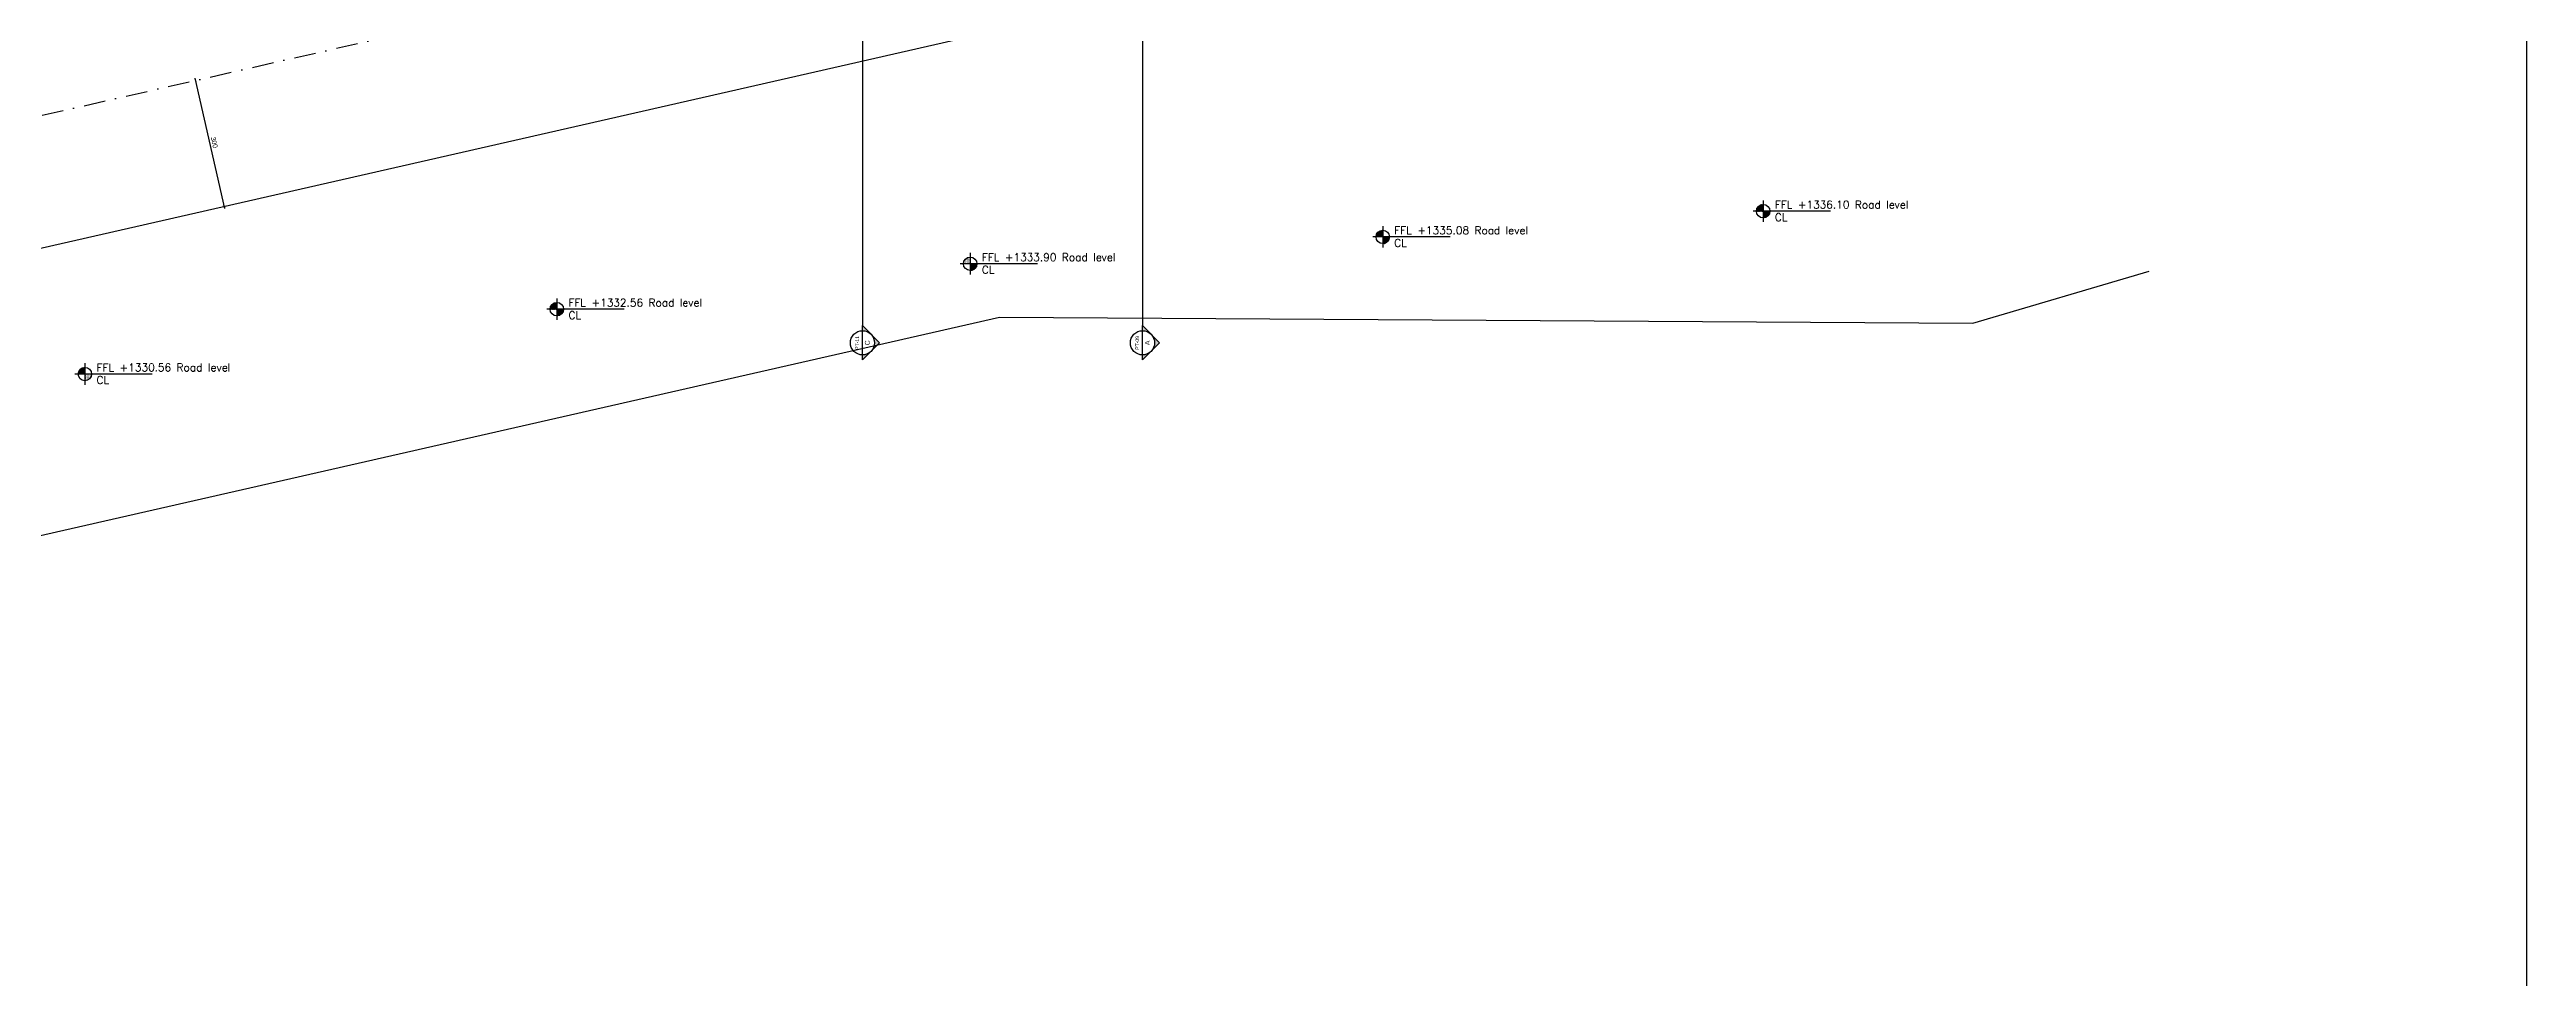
# Model space of a CAD drawing. Header units: centimetres. Extents: x 96271 to 179142, y 9855 to 112216.
# Drawn here: x 137765 to 143514, y 58677 to 60830 of the extents above; entities that cross this region are included whole.
import ezdxf
from ezdxf.enums import TextEntityAlignment as Align

# ---------------------------------------------------------------- set-up
doc = ezdxf.new("R2010")
doc.units = ezdxf.units.CM
doc.header["$LTSCALE"] = 100
doc.header["$MEASUREMENT"] = 0
doc.header["$PDSIZE"] = 0.2
doc.linetypes.add('DASHDOT', pattern=[1, 0.5, -0.25, 0, -0.25])
doc.layers.get('0').update_dxf_attribs({"linetype": 'CONTINUOUS'})
doc.layers.get('DEFPOINTS').update_dxf_attribs({"linetype": 'CONTINUOUS'})
for name, color, linetype in [('A-Dim', 2, 'CONTINUOUS'), ('A-Otln-Lot Limit', 4, 'CONTINUOUS'), ('A-Setback', 3, 'DASHDOT'), ('plan-elevation level', 7, 'CONTINUOUS')]:
    doc.layers.add(name, color=color, linetype=linetype)
doc.layers.add('A-Sect-Iden', color=191, linetype='CONTINUOUS', lineweight=25)
doc.styles.add('ROMAND', font='romand.shx', dxfattribs={"height": 10})
doc.styles.add('ROMANS', font='romans.shx')
doc.styles.get("Standard").update_dxf_attribs({"font": 'arial.ttf'})
doc.dimstyles.new('1-50', dxfattribs={"dimtxt": 11.25, "dimasz": 5, "dimexe": 5, "dimexo": 5, "dimgap": 5, "dimtad": 1, "dimdec": 1, "dimrnd": 0.5, "dimzin": 12, "dimdsep": 46, "dimtxsty": 'Standard', "dimblk": 'ARCHTICK', "dimcen": 0.09, "dimdle": 5, "dimadec": 0, "dimazin": 3, "dimtfac": 1, "dimtdec": 1, "dimtix": 1, "dimtofl": 0, "dimtmove": 1, "dimatfit": 3, "dimfxl": 5, "dimtolj": 1, "dimtzin": 0, "dimarcsym": 0})
pattern_1 = [(90, (894916.29, -703049.082), (14.2875, 7.14375), [0, -14.2875])]

# ---------------------------------------------------------------- blocks, each defined once
blk = doc.blocks.new('CL-FFL-PLAN')
at = {"layer": 'plan-elevation level'}
h = blk.add_hatch(dxfattribs=at)
h.set_pattern_fill('DOTS', color=232, scale=9, angle=90, style=0)
h.set_pattern_definition(pattern_1)
h.paths.add_polyline_path([(-1229, 207), (-1229, 50), (-1385, 50, -0.414214)])
h = blk.add_hatch(dxfattribs=at)
h.set_pattern_fill('DOTS', color=232, scale=9, angle=90, style=0)
h.set_pattern_definition(pattern_1)
h.paths.add_polyline_path([(-1229, 50), (-1072, 50, -0.414214), (-1229, -106)])
at = {"layer": 'plan-elevation level', "color": 7, "ltscale": 111}
for p, q in [((337, 50), (-1463, 50)), ((-1229, 301), (-1229, -200))]:
    blk.add_line(p, q, dxfattribs=at)
blk.add_circle((-1229, 50), 156, dxfattribs=at)
at = {"layer": 'plan-elevation level', "color": 111, "ltscale": 111, "style": 'ROMAND'}
for s, p in [('CL', (-960, -180)), ('FFL', (-960, 110))]:
    blk.add_text(s, height=180, dxfattribs=at).set_placement(p)
for tag, p in [('FFL', (-424, 113)), ('CL', (-417, -180))]:
    blk.add_attdef(tag, p, '', height=180, dxfattribs=at)
blk = doc.blocks.new('_ArchTick')
at = {"color": 0, "linetype": 'ByBlock', "const_width": 0.15}
blk.add_lwpolyline([(-0.5, -0.5), (0.5, 0.5)], dxfattribs=at)
blk = doc.blocks.new('*D161')
at = {"layer": 'A-Dim', "color": 0, "lineweight": -2, "transparency": 16777216}
blk.add_line((138102.2, 60763), (138171.1, 60460.7), dxfattribs=at)
at = {"layer": 'DEFPOINTS', "color": 0, "transparency": 16777216}
for p in [(138103.4, 60758.1), (138170, 60465.6), (138170, 60465.6)]:
    blk.add_point(p, dxfattribs=at)
at = {"layer": 'A-Dim', "color": 0, "lineweight": -2, "transparency": 16777216, "xscale": 5, "yscale": 5, "zscale": 5}
for p, rotation in [((138103.4, 60758.1), 102.8290725443541), ((138170, 60465.6), 282.8290725443541)]:
    blk.add_blockref('_ArchTick', p, dxfattribs=dict(at, rotation=rotation))
at = {"layer": 'A-Dim', "color": 0, "transparency": 16777216, "insert": (138147.1, 60614.2), "char_height": 11.25, "attachment_point": 5, "rotation": 282.82907}
blk.add_mtext('\\A1;300', dxfattribs=at)
blk = doc.blocks.new('Anno_Section_A2')
blk.add_line((2.5, 0), (-2.5, 0))
blk.add_circle((0, 0), 2.5)
at = {"style": 'ROMANS'}
blk.add_attdef('NUMBER', text='', height=1, dxfattribs=at).set_placement((0, 0.5), align=Align.CENTER)
blk.add_attdef('SHEET', text='', height=0.75, dxfattribs=at).set_placement((0, -0.5), align=Align.TOP_CENTER)
blk = doc.blocks.new('Anno_Arrow_A2')
h = blk.add_hatch(color=256)
h.paths.add_polyline_path([(-1.77, 1.77), (-3.54, 0), (-2.5, 0, -0.198912)])
h.paths.add_polyline_path([(0, 3.54), (-1.77, 1.77, -0.414214), (1.77, 1.77)])
h.paths.add_polyline_path([(2.37, 1.16), (2.25, 1.1, -0.114349), (2.5, 0), (3.54, 0)])
h.paths.add_polyline_path([(1.77, 1.77, -0.082683), (2.25, 1.1), (2.37, 1.16)])
blk.add_lwpolyline([(-2.5, 0), (-3.54, 0), (0, 3.54), (3.54, 0), (2.5, 0)])

msp = doc.modelspace()

# ---------------------------------------------------------------- linework, layer by layer
msp.add_lwpolyline([(134779.288, 108490.758), (143513.832, 108490.758), (143513.832, 28763.194), (134779.288, 28763.194)], close=True)
at = {"layer": 'A-Otln-Lot Limit'}
for points in [[(136965.712, 60479.123), (137206.535, 60394.564), (137669.865, 60351.712), (139880.741, 60855.19), (141068.865, 60851.94), (140904.471, 66012.018), (140151.894, 66776.773), (140222.083, 67217.518), (139747.22, 67140.456), (139010.375, 67171.007), (138361.687, 67204.5), (137783.533, 67219.682), (137242.113, 66719.747), (137087.264, 66618.541), (136965.712, 60479.08)], [(136358.63, 60003.381), (137049.382, 59760.839), (137736.484, 59700.241), (139969.68, 60208.803), (142228.733, 60195.091), (142638.47, 60315.364)]]:
    msp.add_lwpolyline(points, dxfattribs=at)
at = {"layer": 'A-Sect-Iden'}
for p, q in [((139651.559, 63927.158), (139651.559, 60188.999)), ((140301.559, 63927.158), (140301.559, 60188.999))]:
    msp.add_line(p, q, dxfattribs=at)
at = {"layer": 'A-Setback'}
msp.add_lwpolyline([(140559.009, 61153.336), (140410.95, 65800.674), (139618.405, 66606.045), (139624.608, 66644.996), (138745.22, 66680.475), (137970.463, 66711.734), (137582.107, 66353.135), (137469.619, 60671.512), (137649.878, 60654.841), (139847.419, 61155.283)], close=True, dxfattribs=at)

# ---------------------------------------------------------------- block references
at = {"layer": 'A-Sect-Iden'}
ref = msp.add_blockref('Anno_Section_A2', (139651.559, 60149.225), dxfattribs=dict(at, xscale=11.24999999999999, yscale=11.24999999999999, zscale=11.24999999999999, rotation=270))
ref.add_attrib('NUMBER', 'C', dxfattribs={"layer": '0', "height": 11.25, "rotation": 90}).set_placement((139668.434, 60149.225), align=Align.CENTER)
ref.add_attrib('SHEET', 'PT-11', dxfattribs={"layer": '0', "height": 8.4375, "rotation": 90}).set_placement((139635.189, 60148.966), align=Align.TOP_CENTER)
at = {"layer": 'A-Sect-Iden', "xscale": 11.25, "yscale": 11.25, "zscale": 11.25, "rotation": 270}
for p in [(139651.559, 60149.225), (140301.559, 60149.225)]:
    msp.add_blockref('Anno_Arrow_A2', p, dxfattribs=at)
at = {"layer": 'A-Sect-Iden'}
ref = msp.add_blockref('Anno_Section_A2', (140301.559, 60149.225), dxfattribs=dict(at, xscale=11.24999999999999, yscale=11.24999999999999, zscale=11.24999999999999, rotation=270))
ref.add_attrib('NUMBER', 'A', dxfattribs={"layer": '0', "height": 11.25, "rotation": 90}).set_placement((140318.434, 60149.225), align=Align.CENTER)
ref.add_attrib('SHEET', 'PT-09', dxfattribs={"layer": '0', "height": 8.4375, "rotation": 90}).set_placement((140285.189, 60148.966), align=Align.TOP_CENTER)
at = {"layer": 'plan-elevation level'}
ref = msp.add_blockref('CL-FFL-PLAN', (141864.858, 60449.725, -845.1), dxfattribs=dict(at, xscale=0.09982510700227937, yscale=0.09982510700227937, zscale=0.09982510700227937))
ref.add_attrib('FFL', '+1336.10 Road level', (141822.535, 60460.958, -845.1), dxfattribs={"layer": '0', "color": 111, "ltscale": 111, "height": 17.96852, "style": 'ROMAND'})
ref = msp.add_blockref('CL-FFL-PLAN', (140981.859, 60390.009, -946.6), dxfattribs=dict(at, xscale=0.09982510700227937, yscale=0.09982510700227937, zscale=0.09982510700227937))
ref.add_attrib('FFL', '+1335.08 Road level', (140939.536, 60401.242, -946.6), dxfattribs={"layer": '0', "color": 111, "ltscale": 111, "height": 17.96852, "style": 'ROMAND'})
ref = msp.add_blockref('CL-FFL-PLAN', (140024.261, 60327.692, -1132.6), dxfattribs=dict(at, xscale=0.09982510700227937, yscale=0.09982510700227937, zscale=0.09982510700227937))
ref.add_attrib('FFL', '+1333.90 Road level', (139981.938, 60338.925, -1132.6), dxfattribs={"layer": '0', "color": 111, "ltscale": 111, "height": 17.96852, "style": 'ROMAND'})
ref = msp.add_blockref('CL-FFL-PLAN', (139064.862, 60222.275, -1132.6), dxfattribs=dict(at, xscale=0.09982510700227937, yscale=0.09982510700227937, zscale=0.09982510700227937))
ref.add_attrib('FFL', '+1332.56 Road level', (139022.539, 60233.508, -1132.6), dxfattribs={"layer": '0', "color": 111, "ltscale": 111, "height": 17.96852, "style": 'ROMAND'})
ref = msp.add_blockref('CL-FFL-PLAN', (137969.459, 60071.755, -1332.2), dxfattribs=dict(at, xscale=0.09982510700227937, yscale=0.09982510700227937, zscale=0.09982510700227937))
ref.add_attrib('FFL', '+1330.56 Road level', (137927.136, 60082.988, -1332.2), dxfattribs={"layer": '0', "color": 111, "ltscale": 111, "height": 17.96852, "style": 'ROMAND'})

# ---------------------------------------------------------------- dimensions: what is measured, and where the dimension line sits
at = {"layer": 'A-Dim'}
dim = msp.add_aligned_dim(p1=(138103.357, 60758.111), p2=(138169.97, 60465.6), distance=0, dimstyle='1-50', override={"dimse1": 1, "dimse2": 1}, dxfattribs=at)
dim.commit()
dim.dimension.update_dxf_attribs({"geometry": '*D161', "text_midpoint": (138147.143, 60614.242)})

doc.saveas('drawing.dxf')
